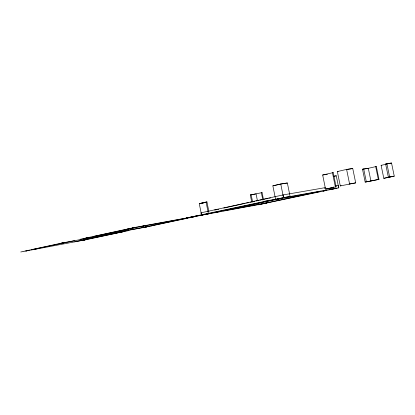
<?xml version="1.0" encoding="UTF-8"?>
<svg xmlns="http://www.w3.org/2000/svg" width="415" height="415" viewBox="0 0 415 415"><rect width="100%" height="100%" fill="white"/><g stroke="black" fill="none" stroke-linecap="round" stroke-linejoin="round"><path stroke-width="0.62" d="M223.82 208.06L245.213 203.355M123.317 231.658L120.132 232.281L123.317 231.648M218.103 209.352L218.373 209.279L217.875 209.352M276.421 199.164L275.586 199.314L272.863 185.837L280.748 183.985L287.362 182.984L290.09 196.451L288.99 196.684M280.488 184.115L272.863 185.837M201.566 215.183L199.273 203.646L206.935 201.908L208.875 211.666M287.362 182.984L281.064 184.027M206.935 201.908L200.964 203.309L203.298 202.93M322.668 175.006L333.229 172.604L336.134 186.823L325.531 189.053L322.668 175.006L327.093 174.362M341.073 185.775L340.29 185.91L337.354 171.566L346.598 169.403L352.75 168.537L355.697 182.87L349.062 184.073M352.75 168.537L346.691 169.507M251.687 201.804L250.307 194.941L251.148 194.744L256.071 193.945L257.404 200.57M378.978 179.353L365.169 182.081L362.518 169.206L368.302 168.272L370.927 181.028L378.978 179.353L376.327 166.488L375.679 166.581L378.335 179.467M394.25 176.136L388.367 177.205L385.628 163.951L386.873 163.666L391.532 163.012L394.25 176.136L383.797 178.315L381.115 165.341L387.257 163.987M263.452 199.48L262.067 192.622L250.307 194.941M376.327 166.488L367.789 168.443L362.518 169.206M388.44 163.666L391.532 163.012M334.459 176.214L336.264 175.804L338.723 187.839M215.312 209.86L214.752 210L215.255 209.923M138.454 228.38L139.238 228.203L138.034 228.458M186.231 218.15L187.217 217.932L186.164 218.155M151.615 225.765L152.492 225.573L151.205 225.848M325.37 187.622L283.04 194.941L201.005 212.812L201.483 215.203L264.334 203.521M186.543 218.306L187.559 218.083L186.589 218.29M246.479 203.08L249.01 202.53M250.276 202.255L254.706 201.291M255.967 201.016L258.498 200.466M259.764 200.191L264.827 199.091M127.711 229.106L128.666 228.898L127.239 229.199M95.875 236.285L97.048 236.031L95.741 236.306M143.123 226.051L144.166 225.822L142.636 226.144M197.685 215.764L187.207 217.818L275.638 199.091M201.55 215.11L209.238 213.492L208.392 213.647M275.586 199.314L283.507 197.623L280.748 183.985M201.483 215.203L283.704 197.649M207.625 214L208.47 213.818L191.455 216.905M340.29 185.91L355.697 182.87M93.204 236.592L94.47 236.327M252.502 205.856L253.347 205.679M332.773 188.934L333.857 188.706L333.478 186.859M365.169 182.081L370.927 181.028M388.367 177.205L389.618 176.94L386.873 163.666M336.99 188.182L329.598 189.738L330.273 189.619M383.797 178.315L392.377 176.505M258.104 204.834L338.863 187.813L283.595 197.67L283.04 194.941M215.696 209.782L216.983 209.591M64.195 242.697L65.129 242.495L63.407 242.806M265.46 198.951L268.22 198.396M269.314 198.178L270.507 197.934M324.276 188.234L324.763 188.135M134.092 227.685C126.86 229.236 141.774 226.108 134.538 227.659M277.604 199.164L279.866 198.681L275.866 199.475L277.101 199.262M145.281 227.088C140.784 228.032 150.126 226.118 145.598 227.072M216.049 209.777L216.516 209.684M193.286 216.827C200.165 215.561 186.449 218.145 193.338 216.874M63.765 242.785L61.581 243.185L63.303 242.874M74.378 240.757L31.374 249.763L36.38 249.005M264.843 203.345L263.359 203.615L266.684 202.956L265.626 203.143M27.411 250.644L25.808 250.982L29.107 250.338L27.504 250.67M74.627 241.821L116.501 233.121L113.918 233.391M84.095 240.005C88.343 239.216 79.649 240.866 83.908 240.078M87.773 237.759C94.48 236.55 80.795 239.071 87.518 237.857M283.238 197.706L290.09 196.451M263.961 201.368L270.149 200.263M336.134 186.823L335.356 186.963L332.441 172.718L333.229 172.604M327.534 188.659L332.405 187.803L325.531 189.053M335.605 185.853L338.298 185.386L338.796 187.824M199.273 203.646L203.542 202.951M262.067 192.622L261.372 192.731L262.84 200.02M333.81 176.173L336.264 175.804M324.665 174.606L327.113 174.253M337.354 171.566L338.137 171.452M381.115 165.341L381.759 165.248M385.628 163.951L389.659 163.386M363.69 168.941L366.341 181.832M346.598 169.403L349.58 183.933M251.148 194.744L252.611 202.038M206.084 202.048L208.408 213.725M319.446 191.585L265.631 203.085L223.114 210.846L277.002 199.361L319.446 191.585M323.052 191.025L326.735 190.288L323.052 191.025M187.321 218.041L144.908 227.109L93.069 236.581L135.062 227.633L187.321 218.041M215.307 212.387L218.85 211.692L215.307 212.387M117.227 232.929L116.47 233.095L117.227 232.929M61.602 243.081L20.75 251.988L85.241 239.87L128.484 230.626L61.602 243.081M133.35 227.721L80.126 239.299L146.096 227.047L200.891 215.349L133.35 227.721"/></g></svg>
